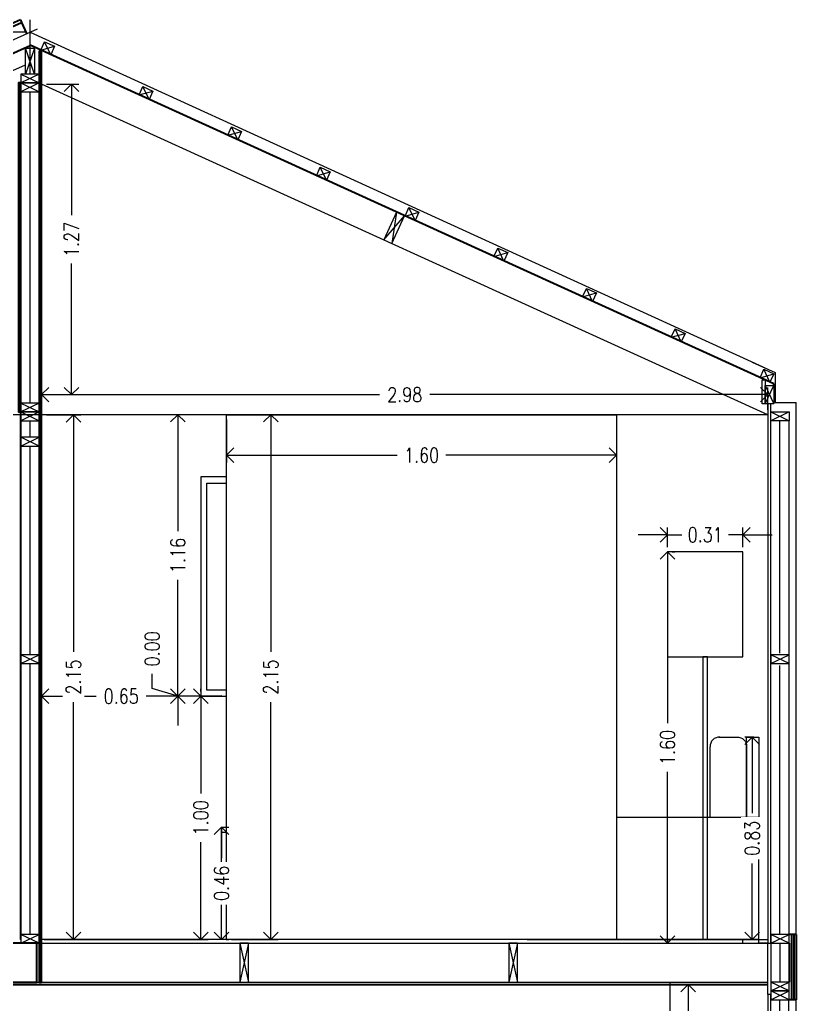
# Model space of a CAD drawing. Header units: inches. Extents: x -102.5 to -49.9, y 36.2 to 69.9.
# Drawn here: x -53.094 to -49.907, y 60.342 to 64.382 of the extents above; entities that cross this region are included whole.
import ezdxf

# ---------------------------------------------------------------- set-up
doc = ezdxf.new("R2010")
doc.units = ezdxf.units.IN
doc.header["$MEASUREMENT"] = 0
doc.layers.get('DEFPOINTS').update_dxf_attribs({"color": 210})
for name, color, linetype, lineweight in [('A-ANNO-DIMS', 3, 'Continuous', 18), ('A-DETL-MBND', 3, 'Continuous', 18), ('A-DETL-MCUT', 4, 'Continuous', 25), ('A-ELEV-MBE1', 7, 'Continuous', 35), ('A-ELEV-MBE2', 4, 'Continuous', 25), ('A-SECT-MCUT', 7, 'Continuous', 35), ('A-WALL-PATT', 8, 'Continuous', 18), ('A-WALL-STUD', 3, 'Continuous', 18), ('arredi', 7, 'Continuous', 20)]:
    doc.layers.add(name, color=color, linetype=linetype, lineweight=lineweight)
doc.styles.add('E-ROMANS', font='romans.shx', dxfattribs={"width": 0.8})
doc.dimstyles.new('Fabio1', dxfattribs={"dimscale": 0.001, "dimtxt": 60, "dimasz": 60, "dimexe": 30, "dimexo": 20, "dimgap": 30, "dimtad": 0, "dimzin": 0, "dimdsep": 46, "dimtxsty": 'E-ROMANS', "dimblk": 'OPEN90', "dimcen": 90, "dimclrd": 3, "dimclre": 3, "dimclrt": 3, "dimadec": 0, "dimazin": 0, "dimtfac": 1, "dimtmove": 1, "dimatfit": 3, "dimldrblk": 'OPEN90', "dimfxl": 1, "dimtfill": 1, "dimtolj": 1, "dimtzin": 0, "dimlwd": -1, "dimarcsym": 0})

# ---------------------------------------------------------------- blocks, each defined once
blk = doc.blocks.new('_Open90')
at = {"color": 0, "linetype": 'ByBlock', "lineweight": -2}
for p, q in [((0, 0), (-1, 0)), ((-0.5, 0.5), (0, 0)), ((0, 0), (-0.5, -0.5))]:
    blk.add_line(p, q, dxfattribs=at)
blk = doc.blocks.new('*D1378')
at = {"layer": 'A-ANNO-DIMS', "color": 3, "lineweight": -2, "transparency": 16777216}
for p, q in [((-50.4042, 60.4228), (-50.3211, 60.4228)), ((-50.4042, 59.5928), (-50.3211, 59.5928))]:
    blk.add_line(p, q, dxfattribs=at)
at = {"layer": 'A-ANNO-DIMS', "color": 3, "transparency": 16777216}
for p, q in [((-50.3511, 60.3628), (-50.3511, 60.111)), ((-50.3511, 59.6528), (-50.3511, 59.9047))]:
    blk.add_line(p, q, dxfattribs=at)
at = {"layer": 'DEFPOINTS', "color": 0, "transparency": 16777216}
for p in [(-50.4242, 60.4228), (-50.4242, 59.5928), (-50.3511, 59.5928)]:
    blk.add_point(p, dxfattribs=at)
at = {"layer": 'A-ANNO-DIMS', "color": 3, "transparency": 16777216, "xscale": 0.06, "yscale": 0.06, "zscale": 0.06}
for p, rotation in [((-50.3511, 60.4228), 90), ((-50.3511, 59.5928), 270)]:
    blk.add_blockref('_Open90', p, dxfattribs=dict(at, rotation=rotation))
at = {"layer": 'A-ANNO-DIMS', "color": 3, "transparency": 16777216, "insert": (-50.3511, 60.0078), "char_height": 0.06, "attachment_point": 5, "rotation": 90, "style": 'E-ROMANS', "bg_fill": 3, "box_fill_scale": 1.25, "bg_fill_color": 256, "bg_fill_true_color": 13158600, "bg_fill_transparency": 0}
blk.add_mtext('\\A1;0.83', dxfattribs=at)
blk = doc.blocks.new('*D1379')
at = {"layer": 'A-ANNO-DIMS', "color": 3, "transparency": 16777216}
for p, q in [((-52.5502, 61.6374), (-52.5502, 61.6974)), ((-52.4452, 61.6659), (-52.4452, 61.7259)), ((-52.4452, 61.6059), (-52.5502, 61.6374)), ((-52.4452, 61.5459), (-52.4452, 61.4859))]:
    blk.add_line(p, q, dxfattribs=at)
at = {"layer": 'A-ANNO-DIMS', "color": 3, "lineweight": -2, "transparency": 16777216}
for p in [(-52.265, 61.6059), (-52.3709, 61.6059)]:
    blk.add_line(p, (-52.4752, 61.6059), dxfattribs=at)
at = {"layer": 'DEFPOINTS', "color": 0, "transparency": 16777216}
for p in [(-52.4452, 61.6059), (-52.3509, 61.6059), (-52.245, 61.6059)]:
    blk.add_point(p, dxfattribs=at)
at = {"layer": 'A-ANNO-DIMS', "color": 3, "transparency": 16777216, "xscale": 0.06, "yscale": 0.06, "zscale": 0.06}
for rotation in [270, 90]:
    blk.add_blockref('_Open90', (-52.4452, 61.6059), dxfattribs=dict(at, rotation=rotation))
at = {"layer": 'A-ANNO-DIMS', "color": 3, "transparency": 16777216, "insert": (-52.5502, 61.8005), "char_height": 0.06, "attachment_point": 5, "rotation": 90, "style": 'E-ROMANS', "bg_fill": 3, "box_fill_scale": 1.25, "bg_fill_color": 256, "bg_fill_true_color": 13158600, "bg_fill_transparency": 0}
blk.add_mtext('\\A1;0.00', dxfattribs=at)
blk = doc.blocks.new('*D1380')
at = {"layer": 'A-ANNO-DIMS', "color": 3, "lineweight": -2, "transparency": 16777216}
for p, q in [((-53.0041, 62.7528), (-53.0041, 61.5759)), ((-52.3509, 61.6259), (-52.3509, 61.6359))]:
    blk.add_line(p, q, dxfattribs=at)
at = {"layer": 'A-ANNO-DIMS', "color": 3, "transparency": 16777216}
for p, q in [((-52.9441, 61.6059), (-52.7807, 61.6059)), ((-52.4109, 61.6059), (-52.5744, 61.6059))]:
    blk.add_line(p, q, dxfattribs=at)
at = {"layer": 'DEFPOINTS', "color": 0, "transparency": 16777216}
for p in [(-53.0041, 62.7728), (-53.0041, 61.6059), (-52.3509, 61.6059)]:
    blk.add_point(p, dxfattribs=at)
at = {"layer": 'A-ANNO-DIMS', "color": 3, "transparency": 16777216, "xscale": 0.06, "yscale": 0.06, "zscale": 0.06, "rotation": 180}
blk.add_blockref('_Open90', (-53.0041, 61.6059), dxfattribs=at)
at = {"layer": 'A-ANNO-DIMS', "color": 3, "transparency": 16777216, "xscale": 0.06, "yscale": 0.06, "zscale": 0.06}
blk.add_blockref('_Open90', (-52.3509, 61.6059), dxfattribs=at)
at = {"layer": 'A-ANNO-DIMS', "color": 3, "transparency": 16777216, "insert": (-52.6775, 61.6059), "char_height": 0.06, "attachment_point": 5, "style": 'E-ROMANS', "bg_fill": 3, "box_fill_scale": 1.25, "bg_fill_color": 256, "bg_fill_true_color": 13158600, "bg_fill_transparency": 0}
blk.add_mtext('\\A1;0.65', dxfattribs=at)
blk = doc.blocks.new('*D1381')
at = {"layer": 'A-ANNO-DIMS', "color": 3, "lineweight": -2, "transparency": 16777216}
for p, q in [((-52.3709, 62.7615), (-52.4752, 62.7615)), ((-52.265, 61.6059), (-52.4752, 61.6059))]:
    blk.add_line(p, q, dxfattribs=at)
at = {"layer": 'A-ANNO-DIMS', "color": 3, "transparency": 16777216}
for p, q in [((-52.4452, 62.7015), (-52.4452, 62.2834)), ((-52.4452, 61.6659), (-52.4452, 62.084))]:
    blk.add_line(p, q, dxfattribs=at)
at = {"layer": 'DEFPOINTS', "color": 0, "transparency": 16777216}
for p in [(-52.4452, 62.7615), (-52.3509, 62.7615), (-52.245, 61.6059)]:
    blk.add_point(p, dxfattribs=at)
at = {"layer": 'A-ANNO-DIMS', "color": 3, "transparency": 16777216, "xscale": 0.06, "yscale": 0.06, "zscale": 0.06}
for p, rotation in [((-52.4452, 62.7615), 90), ((-52.4452, 61.6059), 270)]:
    blk.add_blockref('_Open90', p, dxfattribs=dict(at, rotation=rotation))
at = {"layer": 'A-ANNO-DIMS', "color": 3, "transparency": 16777216, "insert": (-52.4452, 62.1837), "char_height": 0.06, "attachment_point": 5, "rotation": 90, "style": 'E-ROMANS', "bg_fill": 3, "box_fill_scale": 1.25, "bg_fill_color": 256, "bg_fill_true_color": 13158600, "bg_fill_transparency": 0}
blk.add_mtext('\\A1;1.16', dxfattribs=at)
blk = doc.blocks.new('*D1382')
at = {"layer": 'A-ANNO-DIMS', "color": 3, "lineweight": -2, "transparency": 16777216}
for p, q in [((-52.3709, 61.6059), (-52.3809, 61.6059)), ((-52.9941, 60.6085), (-52.3209, 60.6085))]:
    blk.add_line(p, q, dxfattribs=at)
at = {"layer": 'A-ANNO-DIMS', "color": 3, "transparency": 16777216}
for p, q in [((-52.3509, 61.5459), (-52.3509, 61.2069)), ((-52.3509, 60.6685), (-52.3509, 61.0075))]:
    blk.add_line(p, q, dxfattribs=at)
at = {"layer": 'DEFPOINTS', "color": 0, "transparency": 16777216}
for p in [(-52.3509, 61.6059), (-53.0141, 60.6085), (-52.3509, 60.6085)]:
    blk.add_point(p, dxfattribs=at)
at = {"layer": 'A-ANNO-DIMS', "color": 3, "transparency": 16777216, "xscale": 0.06, "yscale": 0.06, "zscale": 0.06}
for p, rotation in [((-52.3509, 61.6059), 90), ((-52.3509, 60.6085), 270)]:
    blk.add_blockref('_Open90', p, dxfattribs=dict(at, rotation=rotation))
at = {"layer": 'A-ANNO-DIMS', "color": 3, "transparency": 16777216, "insert": (-52.3509, 61.1072), "char_height": 0.06, "attachment_point": 5, "rotation": 90, "style": 'E-ROMANS', "bg_fill": 3, "box_fill_scale": 1.25, "bg_fill_color": 256, "bg_fill_true_color": 13158600, "bg_fill_transparency": 0}
blk.add_mtext('\\A1;1.00', dxfattribs=at)
blk = doc.blocks.new('*D1369')
at = {"layer": 'A-ANNO-DIMS', "color": 3, "lineweight": -2, "transparency": 16777216}
for p, q in [((-53.0041, 62.7815), (-53.0041, 62.8736)), ((-50.0242, 62.7815), (-50.0242, 62.8736))]:
    blk.add_line(p, q, dxfattribs=at)
at = {"layer": 'A-ANNO-DIMS', "color": 3, "transparency": 16777216}
for p, q in [((-52.9441, 62.8436), (-51.6173, 62.8436)), ((-50.0842, 62.8436), (-51.411, 62.8436))]:
    blk.add_line(p, q, dxfattribs=at)
at = {"layer": 'DEFPOINTS', "color": 0, "transparency": 16777216}
for p in [(-50.0242, 62.8436), (-53.0041, 62.7615), (-50.0242, 62.7615)]:
    blk.add_point(p, dxfattribs=at)
at = {"layer": 'A-ANNO-DIMS', "color": 3, "transparency": 16777216, "xscale": 0.06, "yscale": 0.06, "zscale": 0.06, "rotation": 180}
blk.add_blockref('_Open90', (-53.0041, 62.8436), dxfattribs=at)
at = {"layer": 'A-ANNO-DIMS', "color": 3, "transparency": 16777216, "xscale": 0.06, "yscale": 0.06, "zscale": 0.06}
blk.add_blockref('_Open90', (-50.0242, 62.8436), dxfattribs=at)
at = {"layer": 'A-ANNO-DIMS', "color": 3, "transparency": 16777216, "insert": (-51.5141, 62.8436), "char_height": 0.06, "attachment_point": 5, "style": 'E-ROMANS', "bg_fill": 3, "box_fill_scale": 1.25, "bg_fill_color": 256, "bg_fill_true_color": 13158600, "bg_fill_transparency": 0}
blk.add_mtext('\\A1;2.98', dxfattribs=at)
blk = doc.blocks.new('*D1370')
at = {"layer": 'A-ANNO-DIMS', "color": 3, "lineweight": -2, "transparency": 16777216}
for p, q in [((-50.081, 61.4385), (-50.1187, 61.4385)), ((-50.081, 60.6085), (-50.1187, 60.6085))]:
    blk.add_line(p, q, dxfattribs=at)
at = {"layer": 'A-ANNO-DIMS', "color": 3, "transparency": 16777216}
for p, q in [((-50.0887, 61.3785), (-50.0887, 61.1267)), ((-50.0887, 60.6685), (-50.0887, 60.9204))]:
    blk.add_line(p, q, dxfattribs=at)
at = {"layer": 'DEFPOINTS', "color": 0, "transparency": 16777216}
for p in [(-50.061, 61.4385), (-50.0887, 60.6085), (-50.061, 60.6085)]:
    blk.add_point(p, dxfattribs=at)
at = {"layer": 'A-ANNO-DIMS', "color": 3, "transparency": 16777216, "xscale": 0.06, "yscale": 0.06, "zscale": 0.06}
for p, rotation in [((-50.0887, 61.4385), 90), ((-50.0887, 60.6085), 270)]:
    blk.add_blockref('_Open90', p, dxfattribs=dict(at, rotation=rotation))
at = {"layer": 'A-ANNO-DIMS', "color": 3, "transparency": 16777216, "insert": (-50.0887, 61.0235), "char_height": 0.06, "attachment_point": 5, "rotation": 90, "style": 'E-ROMANS', "bg_fill": 3, "box_fill_scale": 1.25, "bg_fill_color": 256, "bg_fill_true_color": 13158600, "bg_fill_transparency": 0}
blk.add_mtext('\\A1;0.83', dxfattribs=at)
blk = doc.blocks.new('*D1371')
at = {"layer": 'A-ANNO-DIMS', "color": 3, "lineweight": -2, "transparency": 16777216}
for p, q in [((-52.9841, 62.7615), (-52.8433, 62.7614)), ((-52.9841, 60.6085), (-52.8433, 60.6085))]:
    blk.add_line(p, q, dxfattribs=at)
at = {"layer": 'A-ANNO-DIMS', "color": 3, "transparency": 16777216}
for p, q in [((-52.8733, 62.7014), (-52.8733, 61.7881)), ((-52.8733, 60.6685), (-52.8733, 61.5818))]:
    blk.add_line(p, q, dxfattribs=at)
at = {"layer": 'DEFPOINTS', "color": 0, "transparency": 16777216}
for p in [(-53.0041, 62.7615), (-53.0041, 60.6085), (-52.8733, 60.6085)]:
    blk.add_point(p, dxfattribs=at)
at = {"layer": 'A-ANNO-DIMS', "color": 3, "transparency": 16777216, "xscale": 0.06, "yscale": 0.06, "zscale": 0.06}
for p, rotation in [((-52.8733, 62.7614), 89.99928862783499), ((-52.8733, 60.6085), 269.999288627835)]:
    blk.add_blockref('_Open90', p, dxfattribs=dict(at, rotation=rotation))
at = {"layer": 'A-ANNO-DIMS', "color": 3, "transparency": 16777216, "insert": (-52.8733, 61.685), "char_height": 0.06, "attachment_point": 5, "rotation": 89.9993, "style": 'E-ROMANS', "bg_fill": 3, "box_fill_scale": 1.25, "bg_fill_color": 256, "bg_fill_true_color": 13158600, "bg_fill_transparency": 0}
blk.add_mtext('\\A1;2.15', dxfattribs=at)
blk = doc.blocks.new('*D1372')
at = {"layer": 'A-ANNO-DIMS', "color": 3, "lineweight": -2, "transparency": 16777216}
for p, q in [((-52.9841, 64.118), (-52.8511, 64.118)), ((-52.9841, 62.8436), (-52.8511, 62.8436))]:
    blk.add_line(p, q, dxfattribs=at)
at = {"layer": 'A-ANNO-DIMS', "color": 3, "transparency": 16777216}
for p, q in [((-52.8811, 64.058), (-52.8811, 63.5805)), ((-52.8811, 62.9036), (-52.8811, 63.3811))]:
    blk.add_line(p, q, dxfattribs=at)
at = {"layer": 'DEFPOINTS', "color": 0, "transparency": 16777216}
for p in [(-53.0041, 64.118), (-53.0041, 62.8436), (-52.8811, 62.8436)]:
    blk.add_point(p, dxfattribs=at)
at = {"layer": 'A-ANNO-DIMS', "color": 3, "transparency": 16777216, "xscale": 0.06, "yscale": 0.06, "zscale": 0.06}
for p, rotation in [((-52.8811, 64.118), 90), ((-52.8811, 62.8436), 270)]:
    blk.add_blockref('_Open90', p, dxfattribs=dict(at, rotation=rotation))
at = {"layer": 'A-ANNO-DIMS', "color": 3, "transparency": 16777216, "insert": (-52.8811, 63.4808), "char_height": 0.06, "attachment_point": 5, "rotation": 90, "style": 'E-ROMANS', "bg_fill": 3, "box_fill_scale": 1.25, "bg_fill_color": 256, "bg_fill_true_color": 13158600, "bg_fill_transparency": 0}
blk.add_mtext('\\A1;1.27', dxfattribs=at)
blk = doc.blocks.new('*D1354')
at = {"layer": 'A-ANNO-DIMS', "color": 3, "lineweight": -2, "transparency": 16777216}
for p, q in [((-53.0716, 64.3313), (-56.3346, 64.3313)), ((-56.2502, 62.9092), (-56.3346, 62.9092))]:
    blk.add_line(p, q, dxfattribs=at)
at = {"layer": 'A-ANNO-DIMS', "color": 3, "transparency": 16777216}
for p, q in [((-56.3046, 64.2713), (-56.3046, 63.72)), ((-56.3046, 62.9692), (-56.3046, 63.5205))]:
    blk.add_line(p, q, dxfattribs=at)
at = {"layer": 'DEFPOINTS', "color": 0, "transparency": 16777216}
for p in [(-56.3046, 64.3313), (-53.0516, 64.3313), (-56.2302, 62.9092)]:
    blk.add_point(p, dxfattribs=at)
at = {"layer": 'A-ANNO-DIMS', "color": 3, "transparency": 16777216, "xscale": 0.06, "yscale": 0.06, "zscale": 0.06}
for p, rotation in [((-56.3046, 64.3313), 90), ((-56.3046, 62.9092), 270)]:
    blk.add_blockref('_Open90', p, dxfattribs=dict(at, rotation=rotation))
at = {"layer": 'A-ANNO-DIMS', "color": 3, "transparency": 16777216, "insert": (-56.3046, 63.6202), "char_height": 0.06, "attachment_point": 5, "rotation": 90, "style": 'E-ROMANS', "bg_fill": 3, "box_fill_scale": 1.25, "bg_fill_color": 256, "bg_fill_true_color": 13158600, "bg_fill_transparency": 0}
blk.add_mtext('\\A1;1.42', dxfattribs=at)
blk = doc.blocks.new('*D1357')
at = {"layer": 'arredi', "color": 3, "lineweight": -2, "transparency": 16777216}
for p, q in [((-52.225, 62.7615), (-52.0337, 62.7615)), ((-52.225, 60.6085), (-52.0337, 60.6085))]:
    blk.add_line(p, q, dxfattribs=at)
at = {"layer": 'arredi', "color": 3, "transparency": 16777216}
for p, q in [((-52.0637, 62.7015), (-52.0637, 61.7881)), ((-52.0637, 60.6685), (-52.0637, 61.5818))]:
    blk.add_line(p, q, dxfattribs=at)
at = {"layer": 'DEFPOINTS', "color": 0, "transparency": 16777216}
for p in [(-52.245, 62.7615), (-52.245, 60.6085), (-52.0637, 60.6085)]:
    blk.add_point(p, dxfattribs=at)
at = {"layer": 'arredi', "color": 3, "transparency": 16777216, "xscale": 0.06, "yscale": 0.06, "zscale": 0.06}
for p, rotation in [((-52.0637, 62.7615), 90), ((-52.0637, 60.6085), 270)]:
    blk.add_blockref('_Open90', p, dxfattribs=dict(at, rotation=rotation))
at = {"layer": 'arredi', "color": 3, "transparency": 16777216, "insert": (-52.0637, 61.685), "char_height": 0.06, "attachment_point": 5, "rotation": 90, "style": 'E-ROMANS', "bg_fill": 3, "box_fill_scale": 1.25, "bg_fill_color": 256, "bg_fill_true_color": 13158600, "bg_fill_transparency": 0}
blk.add_mtext('\\A1;2.15', dxfattribs=at)
blk = doc.blocks.new('*D1358')
at = {"layer": 'arredi', "color": 3, "lineweight": -2, "transparency": 16777216}
for p, q in [((-52.245, 62.7415), (-52.245, 62.5649)), ((-50.645, 62.7415), (-50.645, 62.5649))]:
    blk.add_line(p, q, dxfattribs=at)
at = {"layer": 'arredi', "color": 3, "transparency": 16777216}
for p, q in [((-52.185, 62.5949), (-51.5447, 62.5949)), ((-50.705, 62.5949), (-51.3453, 62.5949))]:
    blk.add_line(p, q, dxfattribs=at)
at = {"layer": 'DEFPOINTS', "color": 0, "transparency": 16777216}
for p in [(-52.245, 62.7615), (-50.645, 62.7615), (-50.645, 62.5949)]:
    blk.add_point(p, dxfattribs=at)
at = {"layer": 'arredi', "color": 3, "transparency": 16777216, "xscale": 0.06, "yscale": 0.06, "zscale": 0.06, "rotation": 180}
blk.add_blockref('_Open90', (-52.245, 62.5949), dxfattribs=at)
at = {"layer": 'arredi', "color": 3, "transparency": 16777216, "xscale": 0.06, "yscale": 0.06, "zscale": 0.06}
blk.add_blockref('_Open90', (-50.645, 62.5949), dxfattribs=at)
at = {"layer": 'arredi', "color": 3, "transparency": 16777216, "insert": (-51.445, 62.5949), "char_height": 0.06, "attachment_point": 5, "style": 'E-ROMANS', "bg_fill": 3, "box_fill_scale": 1.25, "bg_fill_color": 256, "bg_fill_true_color": 13158600, "bg_fill_transparency": 0}
blk.add_mtext('\\A1;1.60', dxfattribs=at)
blk = doc.blocks.new('*D1359')
at = {"layer": 'arredi', "color": 3, "lineweight": -2, "transparency": 16777216}
for p, q in [((-50.416, 62.1985), (-50.406, 62.1985)), ((-50.416, 60.5935), (-50.406, 60.5935))]:
    blk.add_line(p, q, dxfattribs=at)
at = {"layer": 'arredi', "color": 3, "transparency": 16777216}
for p, q in [((-50.436, 62.1385), (-50.436, 61.4957)), ((-50.436, 60.6535), (-50.436, 61.2963))]:
    blk.add_line(p, q, dxfattribs=at)
at = {"layer": 'DEFPOINTS', "color": 0, "transparency": 16777216}
for p in [(-50.436, 62.1985), (-50.436, 60.5935), (-50.436, 60.5935)]:
    blk.add_point(p, dxfattribs=at)
at = {"layer": 'arredi', "color": 3, "transparency": 16777216, "xscale": 0.06, "yscale": 0.06, "zscale": 0.06}
for p, rotation in [((-50.436, 62.1985), 90), ((-50.436, 60.5935), 270)]:
    blk.add_blockref('_Open90', p, dxfattribs=dict(at, rotation=rotation))
at = {"layer": 'arredi', "color": 3, "transparency": 16777216, "insert": (-50.436, 61.396), "char_height": 0.06, "attachment_point": 5, "rotation": 90, "style": 'E-ROMANS', "bg_fill": 3, "box_fill_scale": 1.25, "bg_fill_color": 256, "bg_fill_true_color": 13158600, "bg_fill_transparency": 0}
blk.add_mtext('\\A1;1.60', dxfattribs=at)
blk = doc.blocks.new('*D1360')
at = {"layer": 'arredi', "color": 3, "lineweight": -2, "transparency": 16777216}
for p, q in [((-50.436, 62.2185), (-50.436, 62.2989)), ((-50.126, 62.2185), (-50.126, 62.2989))]:
    blk.add_line(p, q, dxfattribs=at)
at = {"layer": 'arredi', "color": 3, "transparency": 16777216}
for p, q in [((-50.496, 62.2689), (-50.556, 62.2689)), ((-50.436, 62.2689), (-50.3773, 62.2689)), ((-50.126, 62.2689), (-50.1847, 62.2689)), ((-50.066, 62.2689), (-50.006, 62.2689))]:
    blk.add_line(p, q, dxfattribs=at)
at = {"layer": 'DEFPOINTS', "color": 0, "transparency": 16777216}
for p in [(-50.126, 62.2689), (-50.436, 62.1985), (-50.126, 62.1985)]:
    blk.add_point(p, dxfattribs=at)
at = {"layer": 'arredi', "color": 3, "transparency": 16777216, "xscale": 0.06, "yscale": 0.06, "zscale": 0.06}
blk.add_blockref('_Open90', (-50.436, 62.2689), dxfattribs=at)
at = {"layer": 'arredi', "color": 3, "transparency": 16777216, "xscale": 0.06, "yscale": 0.06, "zscale": 0.06, "rotation": 180}
blk.add_blockref('_Open90', (-50.126, 62.2689), dxfattribs=at)
at = {"layer": 'arredi', "color": 3, "transparency": 16777216, "insert": (-50.281, 62.2689), "char_height": 0.06, "attachment_point": 5, "style": 'E-ROMANS', "bg_fill": 3, "box_fill_scale": 1.25, "bg_fill_color": 256, "bg_fill_true_color": 13158600, "bg_fill_transparency": 0}
blk.add_mtext('\\A1;0.31', dxfattribs=at)
blk = doc.blocks.new('*D1351')
at = {"layer": 'arredi', "color": 3, "lineweight": -2, "transparency": 16777216}
for p, q in [((-52.2461, 61.0685), (-52.2361, 61.0685)), ((-52.2461, 60.6085), (-52.2361, 60.6085))]:
    blk.add_line(p, q, dxfattribs=at)
at = {"layer": 'arredi', "color": 3, "transparency": 16777216}
for p, q in [((-52.2661, 61.0085), (-52.2661, 60.9417)), ((-52.2661, 60.6685), (-52.2661, 60.7354))]:
    blk.add_line(p, q, dxfattribs=at)
at = {"layer": 'DEFPOINTS', "color": 0, "transparency": 16777216}
for p in [(-52.2661, 61.0685), (-52.2661, 60.6085), (-52.2661, 60.6085)]:
    blk.add_point(p, dxfattribs=at)
at = {"layer": 'arredi', "color": 3, "transparency": 16777216, "xscale": 0.06, "yscale": 0.06, "zscale": 0.06}
for p, rotation in [((-52.2661, 61.0685), 90), ((-52.2661, 60.6085), 270)]:
    blk.add_blockref('_Open90', p, dxfattribs=dict(at, rotation=rotation))
at = {"layer": 'arredi', "color": 3, "transparency": 16777216, "insert": (-52.2661, 60.8385), "char_height": 0.06, "attachment_point": 5, "rotation": 90, "style": 'E-ROMANS', "bg_fill": 3, "box_fill_scale": 1.25, "bg_fill_color": 256, "bg_fill_true_color": 13158600, "bg_fill_transparency": 0}
blk.add_mtext('\\A1;0.46', dxfattribs=at)

msp = doc.modelspace()

# ---------------------------------------------------------------- linework, layer by layer
for p, q in [((-50.2255, 61.4385), (-50.1464, 61.4385)), ((-50.261, 61.1085), (-50.261, 61.3985)), ((-50.061, 61.1085), (-50.645, 61.1085)), ((-50.111, 61.1085), (-50.261, 61.1085)), ((-50.061, 60.6085), (-50.061, 61.1085)), ((-52.2661, 61.0485), (-52.245, 61.0485)), ((-51.011, 60.6085), (-50.061, 60.6085))]:
    msp.add_line(p, q)
for points in [[(-53.0516, 64.1588), (-53.0516, 64.3822)], [(-52.245, 62.5059), (-52.3509, 62.5059), (-52.3509, 61.6059), (-52.245, 61.6059)], [(-52.245, 61.6309), (-52.326, 61.6309), (-52.326, 62.4809), (-52.245, 62.4809)], [(-50.271, 61.7685), (-50.126, 61.7685), (-50.126, 62.1985), (-50.436, 62.1985), (-50.436, 61.7685), (-50.291, 61.7685), (-50.271, 61.7685)], [(-50.291, 60.6085), (-50.271, 60.6085), (-50.271, 61.7685), (-50.291, 61.7685), (-50.291, 60.6085)], [(-52.245, 61.6309), (-52.326, 61.6309)], [(-50.061, 61.1085), (-50.111, 61.1085), (-50.111, 61.4385), (-50.061, 61.4385), (-50.061, 61.1085)], [(-52.2261, 60.6085), (-52.2261, 60.6085), (-52.2661, 60.6085), (-52.2661, 61.0685), (-52.245, 61.0685)], [(-51.3661, 60.6085), (-52.2661, 60.6085)]]:
    msp.add_lwpolyline(points)
at = {"color": 4}
msp.add_lwpolyline([(-50.0881, 62.9774), (-49.9941, 62.9346), (-49.9941, 62.8108), (-49.9071, 62.8108)], dxfattribs=at)
for points in [[(-50.151, 61.4385, -0.449696), (-50.111, 61.3985), (-50.111, 61.1085)], [(-51.011, 60.6085, -0.029911), (-51.0155, 60.6085, -0.029911)]]:
    msp.add_lwpolyline(points, format="xyb")
msp.add_arc((-50.2232, 61.4008), 0.0378, 86.5735, 183.4265)
at = {"layer": 'A-ANNO-DIMS'}
for p, q in [((-50.0242, 62.7615), (-53.0041, 62.7615)), ((-52.3509, 61.9085), (-52.3509, 61.6059)), ((-52.3509, 61.6059), (-52.2661, 61.6085))]:
    msp.add_line(p, q, dxfattribs=at)
at = {"layer": 'A-DETL-MBND'}
for p, q in [((-56.2302, 62.9092), (-53.0209, 64.345)), ((-53.0516, 64.3313), (-50.045, 62.9578))]:
    msp.add_line(p, q, dxfattribs=at)
at = {"layer": 'A-DETL-MCUT'}
for points in [[(-50.0472, 62.9047), (-50.0352, 62.9047), (-50.0352, 62.8058), (-50.0472, 62.8058)], [(-50.0242, 60.5928), (-50.0122, 60.5928), (-50.0122, 60.3828), (-50.0242, 60.3828)]]:
    msp.add_lwpolyline(points, close=True, dxfattribs=at)
for points in [[(-50.0242, 62.8058), (-50.0242, 60.5928), (-50.0122, 60.5928), (-50.0122, 62.8058)], [(-50.0242, 60.3828), (-50.0242, 57.9788), (-50.0122, 57.9788), (-50.0122, 60.3828)]]:
    msp.add_lwpolyline(points, dxfattribs=at)
at = {"layer": 'A-ELEV-MBE1'}
for p, q in [((-53.0909, 64.3816), (-53.152, 64.3543)), ((-53.0909, 64.3816), (-53.0862, 64.371)), ((-49.9992, 62.8808), (-49.9992, 62.8874)), ((-53.0892, 60.6078), (-53.0892, 62.7728)), ((-54.8221, 60.4228), (-50.0242, 60.4228))]:
    msp.add_line(p, q, dxfattribs=at)
for points in [[(-56.0686, 63.0362), (-53.0862, 64.371)], [(-53.0862, 64.371), (-53.0657, 64.3254)], [(-56.1821, 62.8758), (-53.0516, 64.2765)], [(-49.9992, 62.8874), (-53.0516, 64.2772)], [(-49.9071, 60.6288), (-49.9371, 60.6288)], [(-49.9271, 60.6288), (-49.9271, 60.3608)], [(-49.9171, 60.6288), (-49.9171, 60.3608)], [(-49.9071, 60.6288), (-49.9071, 60.3608)], [(-56.2182, 60.4328), (-53.0242, 60.4328), (-53.0242, 60.5928), (-56.2181, 60.5928), (-56.2182, 60.4328)], [(-49.9371, 60.5928), (-49.9371, 60.4328)], [(-49.9071, 60.3608), (-49.9372, 60.3608)]]:
    msp.add_lwpolyline(points, dxfattribs=at)
at = {"layer": 'A-ELEV-MBE2'}
for p, q in [((-49.9071, 60.6288), (-49.9071, 62.8108)), ((-49.9371, 60.6288), (-49.9371, 62.7368)), ((-53.0242, 60.5935), (-50.0242, 60.5935)), ((-53.0242, 60.4335), (-50.0242, 60.4335)), ((-49.9372, 58.1488), (-49.9372, 60.3608)), ((-49.9071, 58.1128), (-49.9071, 60.3608))]:
    msp.add_line(p, q, dxfattribs=at)
msp.add_lwpolyline([(-50.0242, 62.7615), (-53.0041, 64.1183)], dxfattribs=at)
at = {"layer": 'A-SECT-MCUT'}
for p, q in [((-53.0041, 64.2548), (-53.0141, 64.2548)), ((-53.0992, 62.7728), (-53.0892, 62.7728))]:
    msp.add_line(p, q, dxfattribs=at)
for points in [[(-53.0141, 64.2548), (-53.0141, 62.7228), (-53.0041, 62.7228), (-53.0041, 64.2548)], [(-53.0142, 62.7728), (-53.0142, 60.4335), (-53.0041, 60.4328), (-53.0041, 62.7728)]]:
    msp.add_lwpolyline(points, dxfattribs=at)
msp.add_lwpolyline([(-53.0891, 62.7728), (-53.0891, 64.1228), (-53.0991, 64.1228), (-53.0992, 62.7728)], close=True, dxfattribs=at)
at = {"layer": 'A-WALL-PATT', "ltscale": 0.1}
for p, q in [((-53.0516, 62.8088), (-53.0516, 64.0868)), ((-53.0517, 62.6688), (-53.0517, 62.7368)), ((-49.9746, 61.7828), (-49.9746, 62.7368)), ((-53.0517, 61.7758), (-53.0517, 62.6328)), ((-53.0517, 60.6288), (-53.0517, 61.7398)), ((-49.9746, 60.6288), (-49.9746, 61.7328)), ((-49.9746, 60.5928), (-49.9746, 60.4328)), ((-49.9747, 59.3128), (-49.9747, 60.3608))]:
    msp.add_line(p, q, dxfattribs=at)
at = {"layer": 'A-WALL-PATT', "ltscale": 0.16}
msp.add_lwpolyline([(-54.5765, 63.5257), (-53.0696, 64.1973)], dxfattribs=at)
at = {"layer": 'A-WALL-STUD'}
for p, q in [((-52.9664, 64.2384), (-52.9916, 64.2917)), ((-53.0336, 64.1588), (-53.0696, 64.2654)), ((-53.0336, 64.2654), (-53.0696, 64.1588)), ((-53.0074, 64.2571), (-52.9507, 64.273)), ((-53.0141, 64.1588), (-53.0891, 64.1228)), ((-53.0891, 64.1588), (-53.0141, 64.1228)), ((-53.0141, 64.1228), (-53.0891, 64.0868)), ((-53.0891, 64.1228), (-53.0141, 64.0868)), ((-52.6044, 64.0736), (-52.5477, 64.0895)), ((-52.5634, 64.055), (-52.5886, 64.1082)), ((-52.2403, 63.9078), (-52.1836, 63.9238)), ((-52.1994, 63.8892), (-52.2246, 63.9424)), ((-51.8763, 63.7421), (-51.8196, 63.758)), ((-51.8353, 63.7234), (-51.8605, 63.7767)), ((-51.5481, 63.5927), (-51.5668, 63.4638)), ((-51.5122, 63.5763), (-51.4555, 63.5923)), ((-51.4713, 63.5577), (-51.4965, 63.6109)), ((-51.5995, 63.4787), (-51.5154, 63.5778)), ((-51.1072, 63.3919), (-51.1325, 63.4452)), ((-51.1482, 63.4106), (-51.0915, 63.4265)), ((-50.7432, 63.2262), (-50.7684, 63.2794)), ((-50.7842, 63.2448), (-50.7275, 63.2608)), ((-50.3792, 63.0604), (-50.4044, 63.1137)), ((-50.4201, 63.0791), (-50.3634, 63.095)), ((-50.0151, 62.8947), (-50.0403, 62.9479)), ((-50.0561, 62.9133), (-49.9994, 62.9293)), ((-50.0352, 62.8058), (-49.9992, 62.8808)), ((-50.0352, 62.8808), (-49.9992, 62.8058)), ((-53.0141, 62.8088), (-53.0891, 62.7728)), ((-53.0891, 62.8088), (-53.0141, 62.7728)), ((-53.0142, 62.7728), (-53.0892, 62.7368)), ((-53.0892, 62.7728), (-53.0142, 62.7368)), ((-50.0121, 62.7728), (-49.9371, 62.7368)), ((-49.9371, 62.7728), (-50.0121, 62.7368)), ((-53.0892, 62.6328), (-53.0142, 62.6688)), ((-53.0142, 62.6328), (-53.0892, 62.6688)), ((-53.0892, 61.7398), (-53.0142, 61.7758)), ((-53.0142, 61.7398), (-53.0892, 61.7758)), ((-50.0121, 61.7398), (-49.9371, 61.7758)), ((-49.9371, 61.7398), (-50.0121, 61.7758)), ((-53.0892, 60.5928), (-53.0142, 60.6288)), ((-53.0142, 60.5928), (-53.0892, 60.6288)), ((-50.0121, 60.5928), (-49.9371, 60.6288)), ((-49.9371, 60.5928), (-50.0121, 60.6288)), ((-50.0121, 60.3968), (-49.9371, 60.4328)), ((-49.9371, 60.3968), (-50.0121, 60.4328)), ((-50.0121, 60.3608), (-49.9371, 60.3968)), ((-49.9371, 60.3608), (-50.0121, 60.3968))]:
    msp.add_line(p, q, dxfattribs=at)
for points in [[(-52.9664, 64.2384), (-53.0074, 64.2571), (-52.9916, 64.2917), (-52.9507, 64.273)], [(-53.0696, 64.2654), (-53.0336, 64.2654), (-53.0336, 64.1588), (-53.0696, 64.1588)], [(-53.0141, 64.1588), (-53.0891, 64.1588), (-53.0891, 64.1228), (-53.0141, 64.1228)], [(-53.0141, 64.1228), (-53.0891, 64.1228), (-53.0891, 64.0868), (-53.0141, 64.0868)], [(-52.5634, 64.055), (-52.6044, 64.0736), (-52.5886, 64.1082), (-52.5477, 64.0895)], [(-52.1994, 63.8892), (-52.2403, 63.9078), (-52.2246, 63.9424), (-52.1836, 63.9238)], [(-51.8353, 63.7234), (-51.8763, 63.7421), (-51.8605, 63.7767), (-51.8196, 63.758)], [(-51.5154, 63.5778), (-51.5481, 63.5927), (-51.5995, 63.4787), (-51.5668, 63.4638)], [(-51.4713, 63.5577), (-51.5122, 63.5763), (-51.4965, 63.6109), (-51.4555, 63.5923)], [(-51.1072, 63.3919), (-51.1482, 63.4106), (-51.1325, 63.4452), (-51.0915, 63.4265)], [(-50.7432, 63.2262), (-50.7842, 63.2448), (-50.7684, 63.2794), (-50.7275, 63.2608)], [(-50.3792, 63.0604), (-50.4201, 63.0791), (-50.4044, 63.1137), (-50.3634, 63.095)], [(-50.0151, 62.8947), (-50.0561, 62.9133), (-50.0403, 62.9479), (-49.9994, 62.9293)], [(-50.0352, 62.8058), (-50.0352, 62.8808), (-49.9992, 62.8808), (-49.9992, 62.8058)], [(-53.0141, 62.8088), (-53.0891, 62.8088), (-53.0891, 62.7728), (-53.0141, 62.7728)], [(-53.0142, 62.7728), (-53.0892, 62.7728), (-53.0892, 62.7368), (-53.0142, 62.7368)], [(-50.0121, 62.7728), (-49.9371, 62.7728), (-49.9371, 62.7368), (-50.0121, 62.7368)], [(-53.0892, 62.6328), (-53.0142, 62.6328), (-53.0142, 62.6688), (-53.0892, 62.6688)], [(-53.0892, 61.7398), (-53.0142, 61.7398), (-53.0142, 61.7758), (-53.0892, 61.7758)], [(-50.0121, 61.7398), (-49.9371, 61.7398), (-49.9371, 61.7758), (-50.0121, 61.7758)], [(-53.0892, 60.5928), (-53.0142, 60.5928), (-53.0142, 60.6288), (-53.0892, 60.6288)], [(-50.0121, 60.5928), (-49.9371, 60.5928), (-49.9371, 60.6288), (-50.0121, 60.6288)], [(-50.0121, 60.3968), (-49.9371, 60.3968), (-49.9371, 60.4328), (-50.0121, 60.4328)], [(-50.0121, 60.3608), (-49.9371, 60.3608), (-49.9371, 60.3968), (-50.0121, 60.3968)]]:
    msp.add_lwpolyline(points, close=True, dxfattribs=at)
for points in [[(-52.1905, 60.5935), (-52.1905, 60.4335), (-52.1545, 60.4335), (-52.1545, 60.5935), (-52.1905, 60.5935)], [(-52.1545, 60.5935), (-52.1905, 60.4335)], [(-52.1905, 60.5935), (-52.1545, 60.4335)], [(-51.087, 60.5935), (-51.087, 60.4335), (-51.051, 60.4335), (-51.051, 60.5935), (-51.087, 60.5935)], [(-51.051, 60.5935), (-51.087, 60.4335)], [(-51.087, 60.5935), (-51.051, 60.4335)]]:
    msp.add_lwpolyline(points, dxfattribs=at)
at = {"layer": 'arredi'}
for p, q in [((-50.061, 60.6085), (-53.0141, 60.6085)), ((-50.061, 60.6085), (-50.0242, 60.6085)), ((-50.061, 60.5935), (-50.061, 60.6085)), ((-50.0242, 60.6085), (-50.0242, 60.5935)), ((-50.0242, 60.5935), (-50.061, 60.5935)), ((-50.4242, 59.5928), (-50.4242, 60.4335))]:
    msp.add_line(p, q, dxfattribs=at)

# ---------------------------------------------------------------- next in the draw order: dimensions: what is measured, and where the dimension line sits
at = {"layer": 'A-ANNO-DIMS'}
for base, p1, p2, picture, middle in [((-56.3046, 64.3313), (-56.2302, 62.9092), (-53.0516, 64.3313), '*D1354', (-56.3046, 63.6202)), ((-52.445177901, 61.605890706), (-52.245025728, 61.60589071), (-52.35094785, 61.605890706), '*D1379', (-52.550177901, 61.727390708)), ((-50.0887, 60.6085), (-50.061, 61.4385), (-50.061, 60.6085), '*D1370', (-50.0887, 61.0235)), ((-50.3511, 59.5928), (-50.4242, 60.4228), (-50.4242, 59.5928), '*D1378', (-50.3511, 60.0078))]:
    dim = msp.add_linear_dim(base=base, p1=p1, p2=p2, angle=90, dimstyle='Fabio1', dxfattribs=at)
    dim.commit()
    dim.dimension.update_dxf_attribs({"geometry": picture, "text_midpoint": middle})

# ---------------------------------------------------------------- next in the draw order: linework, layer by layer
msp.add_lwpolyline([(-50.436, 60.5935), (-50.126, 60.5935), (-50.126, 60.6085), (-50.436, 60.6085), (-50.436, 60.5985)])

# ---------------------------------------------------------------- next in the draw order: dimensions: what is measured, and where the dimension line sits
dim = msp.add_linear_dim(base=(-53.0041, 61.6059), p1=(-52.3509, 61.6059), p2=(-53.0041, 62.7728), dimstyle='Fabio1', dxfattribs=at)
dim.commit()
dim.dimension.update_dxf_attribs({"geometry": '*D1380', "text_midpoint": (-52.6775, 61.6059)})

# ---------------------------------------------------------------- next in the draw order: dimensions: what is measured, and where the dimension line sits
dim = msp.add_linear_dim(base=(-52.4452, 62.7615), p1=(-52.245, 61.6059), p2=(-52.3509, 62.7615), angle=90, dimstyle='Fabio1', dxfattribs=at)
dim.commit()
dim.dimension.update_dxf_attribs({"geometry": '*D1381', "text_midpoint": (-52.4452, 62.1837)})
at = {"layer": 'arredi'}
dim = msp.add_linear_dim(base=(-50.435973798, 60.5935076979), p1=(-50.435973798, 62.1985076973), p2=(-50.435973798, 60.5935076979), angle=90, dimstyle='Fabio1', dxfattribs=at)
dim.commit()
dim.dimension.update_dxf_attribs({"geometry": '*D1359', "text_midpoint": (-50.435973798, 61.3960076976)})

# ---------------------------------------------------------------- next in the draw order: dimensions: what is measured, and where the dimension line sits
at = {"layer": 'A-ANNO-DIMS'}
dim = msp.add_linear_dim(base=(-50.0242, 62.8436), p1=(-53.0041, 62.7615), p2=(-50.0242, 62.7615), dimstyle='Fabio1', dxfattribs=at)
dim.commit()
dim.dimension.update_dxf_attribs({"geometry": '*D1369', "text_midpoint": (-51.5141, 62.8436)})
dim = msp.add_linear_dim(base=(-52.3509, 60.6085), p1=(-52.3509, 61.6059), p2=(-53.0141, 60.6085), angle=90, dimstyle='Fabio1', dxfattribs=at)
dim.commit()
dim.dimension.update_dxf_attribs({"geometry": '*D1382', "text_midpoint": (-52.3509, 61.1072)})
at = {"layer": 'arredi'}
dim = msp.add_linear_dim(base=(-50.126, 62.2689), p1=(-50.436, 62.1985), p2=(-50.126, 62.1985), dimstyle='Fabio1', dxfattribs=at)
dim.commit()
dim.dimension.update_dxf_attribs({"geometry": '*D1360', "text_midpoint": (-50.281, 62.2689)})

# ---------------------------------------------------------------- next in the draw order: linework, layer by layer
msp.add_lwpolyline([(-52.245, 60.6085), (-52.245, 62.7615), (-50.645, 62.7615), (-50.645, 60.6085)], close=True)

# ---------------------------------------------------------------- next in the draw order: dimensions: what is measured, and where the dimension line sits
at = {"layer": 'A-ANNO-DIMS'}
dim = msp.add_linear_dim(base=(-52.8811, 62.8436), p1=(-53.0041, 64.118), p2=(-53.0041, 62.8436), angle=90, dimstyle='Fabio1', dxfattribs=at)
dim.commit()
dim.dimension.update_dxf_attribs({"geometry": '*D1372', "text_midpoint": (-52.8811, 63.4808)})
dim = msp.add_aligned_dim(p1=(-53.0041, 62.7615), p2=(-53.0041, 60.6085), distance=0.1308, dimstyle='Fabio1', dxfattribs=at)
dim.commit()
dim.dimension.update_dxf_attribs({"geometry": '*D1371', "text_midpoint": (-52.8733, 61.685)})

# ---------------------------------------------------------------- next in the draw order: linework, layer by layer
msp.add_line((-53.0041, 62.7615), (-56.1311, 62.7616), dxfattribs=at)

# ---------------------------------------------------------------- next in the draw order: dimensions: what is measured, and where the dimension line sits
at = {"layer": 'arredi'}
dim = msp.add_linear_dim(base=(-52.0637, 60.6085), p1=(-52.245, 62.7615), p2=(-52.245, 60.6085), angle=90, dimstyle='Fabio1', dxfattribs=at)
dim.commit()
dim.dimension.update_dxf_attribs({"geometry": '*D1357', "text_midpoint": (-52.0637, 61.685)})

# ---------------------------------------------------------------- next in the draw order: dimensions: what is measured, and where the dimension line sits
dim = msp.add_linear_dim(base=(-50.645, 62.5949), p1=(-52.245, 62.7615), p2=(-50.645, 62.7615), dimstyle='Fabio1', dxfattribs=at)
dim.commit()
dim.dimension.update_dxf_attribs({"geometry": '*D1358', "text_midpoint": (-51.445, 62.5949)})
dim = msp.add_linear_dim(base=(-52.2661, 60.6085), p1=(-52.2661, 61.0685), p2=(-52.2661, 60.6085), angle=90, dimstyle='Fabio1', dxfattribs=at)
dim.commit()
dim.dimension.update_dxf_attribs({"geometry": '*D1351', "text_midpoint": (-52.2661, 60.8385)})

doc.saveas('drawing.dxf')
